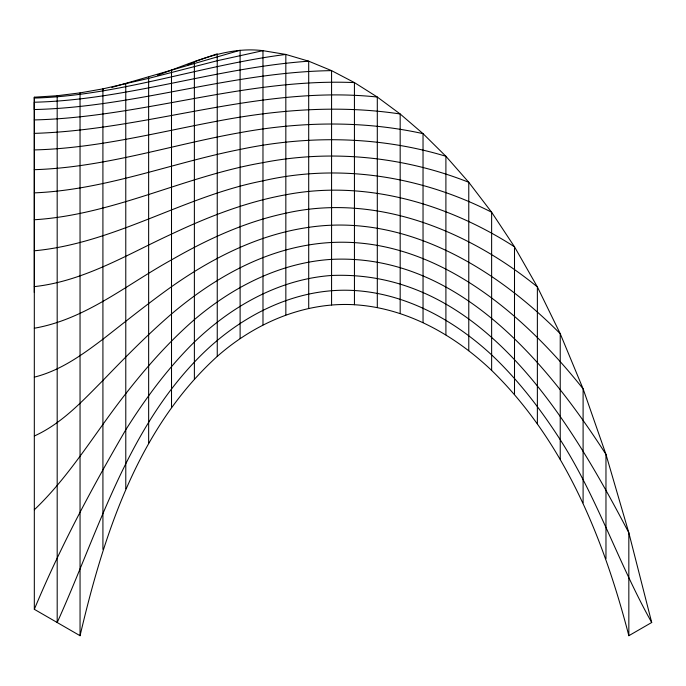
<?xml version="1.0" encoding="UTF-8"?>
<svg xmlns="http://www.w3.org/2000/svg" width="686" height="686" viewBox="0 0 686 686"><rect width="100%" height="100%" fill="white"/><g stroke="black" fill="none" stroke-linecap="round" stroke-linejoin="round"><path stroke-width="1.03" d="M34.3 292.476L34.309 97.206L57.178 95.723L80.039 92.884L102.909 88.863L148.639 78.376L217.23 60.737L262.97 50.67L285.83 54.443L308.7 61.191L331.57 70.632L354.43 82.594L377.3 97.035L400.17 113.987L423.03 133.641L445.9 156.279L468.77 182.296L491.63 212.24L514.5 246.806L537.37 286.902L560.23 333.713L583.1 388.842L605.97 454.398L628.83 532.79L651.7 622.502L628.839 635.699C603.757 538.793 564.569 441.484 491.639 370.414C454.329 334.982 406.661 307.894 354.448 304.73C303.864 301.823 254.72 323.346 217.256 356.394C138.015 428.304 103.792 534.6 80.056 635.716L34.326 609.314L34.309 102.223C127.296 99.976 216.176 67.648 308.7 61.191L308.717 308.323M102.909 89.72L102.909 88.863L102.926 549.366M34.326 609.314C60.136 547.231 91.975 487.823 125.787 429.779C145.621 398.292 167.796 368.176 194.387 342.022C231.576 306.23 279.305 279.142 331.578 275.472C480.757 269.409 568.737 417.885 628.83 532.79L628.839 635.699M34.326 509.767C70.238 475.612 95.303 432.36 125.787 393.67C146.538 367.113 168.919 341.782 194.387 319.642C232.923 286.825 280.411 262.515 331.578 259.368C455.65 253.288 545.104 359.696 605.97 454.398L605.97 558.704M34.326 436.004C61.637 423.665 82.148 401.361 102.917 380.464C125.015 357.517 147.37 334.777 171.517 313.965C210.902 280.643 257.19 253.417 308.709 244.971C421.058 226.226 517.861 306.616 583.1 388.842L583.1 502.847M187.698 64.896L193.409 62.409M157.583 75.16C191.694 63.284 225.754 46.022 262.97 50.67L262.987 324.872M34.326 377.146C60.162 370.68 81.994 355.014 102.917 339.201C125.624 321.494 148.056 303.418 171.517 286.705C212.514 257.867 258.613 234.475 308.709 227.349C404.954 213.003 494.983 267.892 560.23 333.713L560.239 459.14M111.852 87.405L240.1 50.284L240.117 338.558M34.317 328.225C85.767 319.273 126.876 284.424 171.517 259.883C207.275 239.268 245.288 221.801 285.848 213.2C375.988 192.8 467.972 230.47 537.37 286.902L537.37 423.691M34.317 286.619C83.846 281.209 127.107 254.506 171.517 234.089C208.004 216.819 245.982 202.001 285.839 194.764C365.424 179.44 447.452 203.708 514.5 246.806L514.509 394.501M34.317 250.793C114.759 243.29 184.277 196.067 262.978 180.838C339.956 162.959 421.736 176.482 491.63 212.24L491.639 370.414M34.317 219.752C113.593 214.812 185.306 175.925 262.978 162.642C331.69 149.205 403.737 156.562 468.77 182.296L468.778 350.683M34.317 192.869C104.967 189.945 171.329 162.985 240.109 149.437C307.954 135.056 379.315 136.094 445.9 156.279L445.909 334.819M34.317 169.682C104.452 167.513 171.483 144.746 240.109 132.647C300.434 121.559 362.937 120.41 423.03 133.641L423.048 322.48M331.578 304.978L331.57 70.632C231.088 72.073 134.696 107.265 34.309 109.537L34.309 98.064C119.956 95.603 201.307 65.093 285.83 54.443L285.848 314.891M34.317 149.917C96.323 148.365 156.597 132.527 217.239 121.165C277.376 109.649 339.364 104.787 400.17 113.987L400.178 313.433M34.317 133.367C149.565 129.877 261.074 84.678 377.3 97.035L377.309 307.542M34.309 119.921C142.131 117.306 246.042 77.904 354.43 82.594L354.448 304.73M651.7 622.502C618.292 563.017 597.189 497.367 560.239 439.726C540.517 409.062 518.187 380.001 491.639 354.902C454.003 320.13 406.404 293.694 354.448 290.521C293.205 286.799 235.341 318.39 194.387 362.105C125.452 434.873 97.549 533.305 57.195 622.511L57.178 95.723M125.77 83.812L125.787 488.809M171.5 70.075L171.517 407.433M148.639 77.201L148.656 443.147M80.039 92.884L80.056 635.716M34.309 97.206L34.309 98.064M217.256 356.394L217.23 53.825L194.37 61.774L194.387 379.024"/></g></svg>
